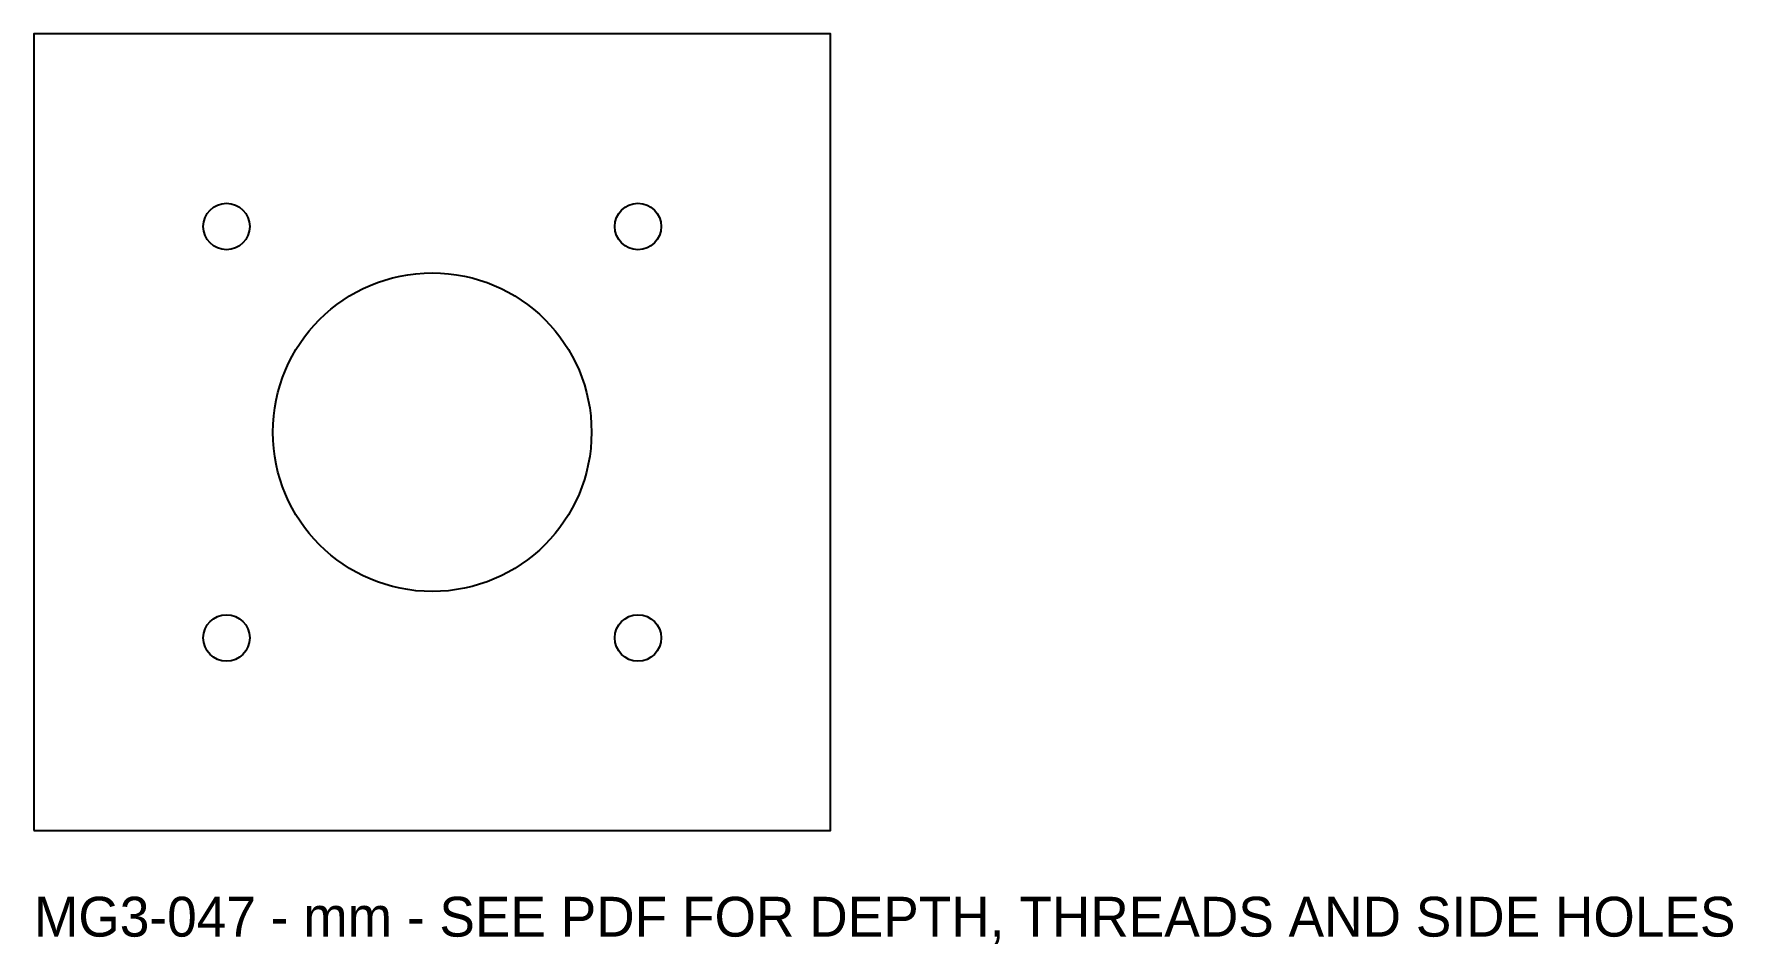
# Model space of a CAD drawing. Header units: millimetres. Extents: x 0 to 128, y -9 to 60.
import ezdxf

# ---------------------------------------------------------------- set-up
doc = ezdxf.new("R2010")
doc.units = ezdxf.units.MM
for name, color, linetype in [('NOTES', 2, 'Continuous'), ('OUTLINE', 7, 'Continuous'), ('THROUGH', 3, 'Continuous')]:
    doc.layers.add(name, color=color, linetype=linetype)

msp = doc.modelspace()

# ---------------------------------------------------------------- linework, layer by layer
at = {"layer": 'OUTLINE'}
msp.add_lwpolyline([(0, 0), (60, 0), (60, 60), (0, 60)], close=True, dxfattribs=at)
at = {"layer": 'THROUGH'}
for centre, radius in [((14.5, 45.5), 1.75), ((45.5, 45.5), 1.75), ((30, 30), 12), ((14.5, 14.5), 1.75), ((45.5, 14.5), 1.75)]:
    msp.add_circle(centre, radius, dxfattribs=at)

# ---------------------------------------------------------------- texts
at = {"layer": 'NOTES'}
msp.add_text('MG3-047 - mm - SEE PDF FOR DEPTH, THREADS AND SIDE HOLES', height=3, dxfattribs=at).set_placement((0, -8))

doc.saveas('drawing.dxf')
